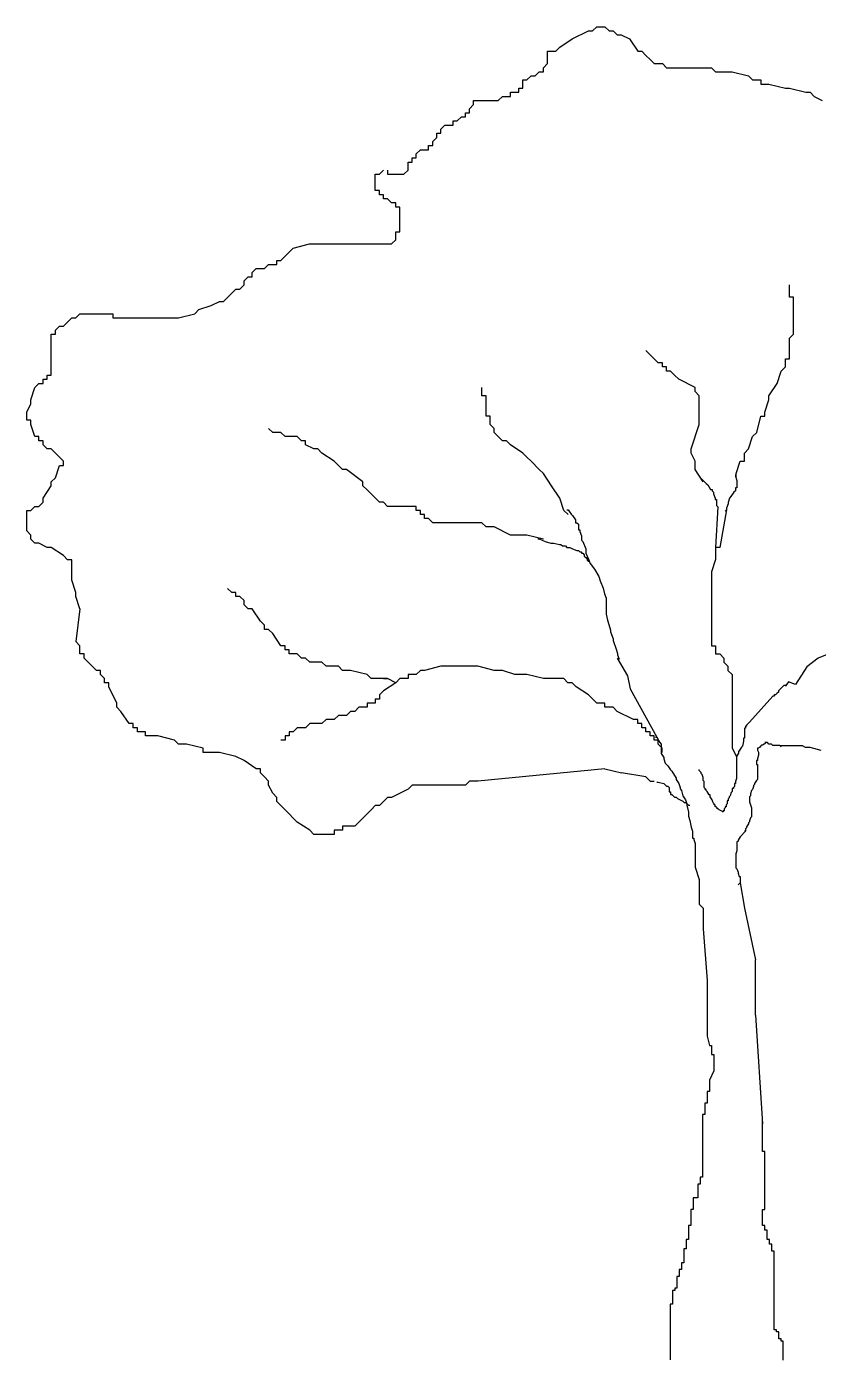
# Model space of a CAD drawing. Extents: x -2.31 to 3.75, y 0 to 4.83.
# Drawn here: x -2.312 to 0.533, y -0.002 to 4.791 of the extents above; entities that cross this region are included whole.
import ezdxf

# ---------------------------------------------------------------- set-up
doc = ezdxf.new("R2010")
doc.units = 0
doc.header["$MEASUREMENT"] = 0
doc.layers.add('P-ARVORE', color=2, linetype='CONTINUOUS')

msp = doc.modelspace()

# ---------------------------------------------------------------- linework, layer by layer
at = {"layer": 'P-ARVORE'}
for p, q in [((-0.3963, 4.7178), (-0.3519, 4.7472)), ((-0.3519, 4.7472), (-0.2932, 4.7766)), ((-0.2932, 4.7766), (-0.2784, 4.7766)), ((-0.2784, 4.7766), (-0.2636, 4.7914)), ((-0.2636, 4.7914), (-0.234, 4.7914)), ((-0.234, 4.7914), (-0.2192, 4.7766)), ((-0.2192, 4.7766), (-0.2044, 4.7766)), ((-0.2044, 4.7766), (-0.19, 4.762)), ((-0.19, 4.762), (-0.1752, 4.762)), ((-0.1752, 4.762), (-0.1456, 4.7472)), ((-0.1456, 4.7472), (-0.1161, 4.703)), ((-0.4403, 4.6588), (-0.4403, 4.703)), ((-0.4403, 4.703), (-0.4107, 4.703)), ((-0.4107, 4.703), (-0.3963, 4.7178)), ((-0.1161, 4.703), (-0.1013, 4.703)), ((-0.1013, 4.703), (-0.0868, 4.6882)), ((-0.4551, 4.6439), (-0.4403, 4.6588)), ((-0.0868, 4.6882), (-0.0721, 4.6736)), ((-0.0721, 4.6736), (-0.0573, 4.6588)), ((-0.0573, 4.6588), (-0.0277, 4.6588)), ((-0.0277, 4.6588), (-0.0129, 4.6439)), ((-0.5143, 4.6), (-0.4995, 4.6145)), ((-0.4995, 4.6145), (-0.4847, 4.6145)), ((-0.4847, 4.6145), (-0.4699, 4.6294)), ((-0.4699, 4.6294), (-0.4551, 4.6294)), ((-0.4551, 4.6294), (-0.4551, 4.6439)), ((-0.0129, 4.6439), (0.149, 4.6439)), ((0.149, 4.6439), (0.1638, 4.6294)), ((0.1638, 4.6294), (0.2226, 4.6294)), ((0.2226, 4.6294), (0.2818, 4.6145)), ((0.2818, 4.6145), (0.2966, 4.6)), ((-0.573, 4.5409), (-0.573, 4.5558)), ((-0.573, 4.5558), (-0.5435, 4.5558)), ((-0.5435, 4.5558), (-0.5435, 4.5703)), ((-0.5435, 4.5703), (-0.5287, 4.5703)), ((-0.5287, 4.5703), (-0.5287, 4.6)), ((-0.5287, 4.6), (-0.5143, 4.6)), ((0.2966, 4.6), (0.3258, 4.6)), ((0.3258, 4.6), (0.3258, 4.5851)), ((0.3258, 4.5851), (0.3554, 4.5851)), ((0.3554, 4.5851), (0.4145, 4.5703)), ((0.4145, 4.5703), (0.4289, 4.5703)), ((0.4289, 4.5703), (0.4881, 4.5558)), ((0.4881, 4.5558), (0.5029, 4.5558)), ((0.5029, 4.5558), (0.5177, 4.5409)), ((-0.7206, 4.4967), (-0.7058, 4.5115)), ((-0.7058, 4.5115), (-0.7058, 4.5261)), ((-0.7058, 4.5261), (-0.6174, 4.5261)), ((-0.6174, 4.5261), (-0.6026, 4.5409)), ((-0.6026, 4.5409), (-0.573, 4.5409)), ((0.5177, 4.5409), (0.5469, 4.5261)), ((-0.7646, 4.4525), (-0.7498, 4.4673)), ((-0.7498, 4.4673), (-0.735, 4.4673)), ((-0.735, 4.4673), (-0.735, 4.4819)), ((-0.735, 4.4819), (-0.7206, 4.4819)), ((-0.7206, 4.4819), (-0.7206, 4.4967)), ((-0.8237, 4.4231), (-0.8089, 4.4376)), ((-0.8237, 4.4083), (-0.8237, 4.4231)), ((-0.8089, 4.4376), (-0.7794, 4.4376)), ((-0.7794, 4.4376), (-0.7794, 4.4525)), ((-0.7794, 4.4525), (-0.7646, 4.4525)), ((-0.8677, 4.3492), (-0.8677, 4.364)), ((-0.8677, 4.364), (-0.8529, 4.364)), ((-0.8529, 4.3789), (-0.8381, 4.3934)), ((-0.8529, 4.364), (-0.8529, 4.3789)), ((-0.8381, 4.3934), (-0.8381, 4.4083)), ((-0.8381, 4.4083), (-0.8237, 4.4083)), ((-0.9269, 4.305), (-0.9269, 4.3198)), ((-0.9269, 4.3198), (-0.9121, 4.3198)), ((-0.9121, 4.3346), (-0.8973, 4.3492)), ((-0.9121, 4.3198), (-0.9121, 4.3346)), ((-0.8973, 4.3492), (-0.8677, 4.3492)), ((-1.0445, 4.261), (-1.03, 4.2756)), ((-1.0153, 4.2756), (-1.0153, 4.261)), ((-0.9561, 4.261), (-0.9413, 4.2756)), ((-0.9413, 4.2756), (-0.9413, 4.305)), ((-0.9413, 4.305), (-0.9269, 4.305)), ((-1.0592, 4.202), (-1.0592, 4.261)), ((-1.0592, 4.261), (-1.0445, 4.261)), ((-1.0153, 4.261), (-0.9561, 4.261)), ((-1.0445, 4.202), (-1.0592, 4.202)), ((-1.0445, 4.1871), (-1.0445, 4.202)), ((-1.03, 4.1871), (-1.0445, 4.1871)), ((-1.03, 4.1726), (-1.03, 4.1871)), ((-1.0153, 4.1726), (-1.03, 4.1726)), ((-1.0005, 4.1578), (-1.0153, 4.1726)), ((-0.9857, 4.1578), (-1.0005, 4.1578)), ((-0.9857, 4.1429), (-0.9857, 4.1578)), ((-0.9709, 4.1429), (-0.9857, 4.1429)), ((-0.9709, 4.0545), (-0.9709, 4.1429)), ((-0.9857, 4.0251), (-0.9857, 4.0545)), ((-0.9857, 4.0545), (-0.9709, 4.0545)), ((-1.3539, 3.9957), (-1.3983, 3.9515)), ((-1.3539, 3.9957), (-1.2951, 4.0103)), ((-1.2951, 4.0103), (-1.0005, 4.0103)), ((-1.0005, 4.0103), (-0.9857, 4.0251)), ((-1.4571, 3.9218), (-1.4427, 3.9366)), ((-1.4427, 3.9366), (-1.4131, 3.9366)), ((-1.4131, 3.9366), (-1.4131, 3.9515)), ((-1.4131, 3.9515), (-1.3983, 3.9515)), ((-1.531, 3.8779), (-1.5162, 3.8924)), ((-1.5162, 3.8924), (-1.5015, 3.8924)), ((-1.5015, 3.9073), (-1.4867, 3.9218)), ((-1.5015, 3.8924), (-1.5015, 3.9073)), ((-1.4867, 3.9218), (-1.4571, 3.9218)), ((-1.575, 3.8336), (-1.5602, 3.8482)), ((-1.5602, 3.8482), (-1.5458, 3.8482)), ((-1.5458, 3.8482), (-1.531, 3.863)), ((-1.531, 3.863), (-1.531, 3.8779)), ((0.4289, 3.8188), (0.4289, 3.863)), ((-1.693, 3.7746), (-1.649, 3.7894)), ((-1.649, 3.7894), (-1.6194, 3.804)), ((-1.6194, 3.804), (-1.6046, 3.804)), ((-1.6046, 3.804), (-1.575, 3.8336)), ((0.4437, 3.8188), (0.4289, 3.8188)), ((0.4437, 3.6861), (0.4437, 3.8188)), ((-2.1795, 3.7155), (-2.15, 3.7452)), ((-2.15, 3.7452), (-2.1352, 3.7452)), ((-2.1352, 3.7452), (-2.1204, 3.7598)), ((-2.1204, 3.7598), (-2.0024, 3.7598)), ((-2.0024, 3.7598), (-2.0024, 3.7452)), ((-2.0024, 3.7452), (-1.7665, 3.7452)), ((-1.7665, 3.7452), (-1.7078, 3.7598)), ((-1.7078, 3.7598), (-1.693, 3.7746)), ((-2.2088, 3.701), (-2.194, 3.7155)), ((-2.2088, 3.6861), (-2.2088, 3.701)), ((-2.194, 3.7155), (-2.1795, 3.7155)), ((-2.2235, 3.5389), (-2.2235, 3.6861)), ((-2.2235, 3.6861), (-2.2088, 3.6861)), ((0.4289, 3.6713), (0.4437, 3.6861)), ((0.4289, 3.5977), (0.4289, 3.6713)), ((-0.0721, 3.6125), (-0.0868, 3.6271)), ((-0.0425, 3.5829), (-0.0721, 3.6125)), ((0.4145, 3.5683), (0.4145, 3.5977)), ((0.4145, 3.5977), (0.4289, 3.5977)), ((-0.0277, 3.5829), (-0.0425, 3.5829)), ((-0.0277, 3.5683), (-0.0277, 3.5829)), ((-0.0129, 3.5683), (-0.0277, 3.5683)), ((-0.0129, 3.5535), (-0.0129, 3.5683)), ((0.0019, 3.5535), (-0.0129, 3.5535)), ((0.0163, 3.5389), (0.0019, 3.5535)), ((0.3849, 3.5092), (0.3997, 3.5535)), ((0.3997, 3.5535), (0.4145, 3.5683)), ((-2.2827, 3.4947), (-2.2679, 3.5092)), ((-2.2679, 3.5092), (-2.2531, 3.5092)), ((-2.2531, 3.5092), (-2.2531, 3.5241)), ((-2.2531, 3.5241), (-2.2383, 3.5241)), ((-2.2383, 3.5241), (-2.2383, 3.5389)), ((-2.2383, 3.5389), (-2.2235, 3.5389)), ((0.0311, 3.5241), (0.0163, 3.5389)), ((0.0903, 3.4947), (0.0311, 3.5241)), ((0.3554, 3.465), (0.3849, 3.5092)), ((-2.2971, 3.4505), (-2.2827, 3.4947)), ((-0.6762, 3.465), (-0.6762, 3.4947)), ((-0.6614, 3.465), (-0.6762, 3.465)), ((-0.6614, 3.3914), (-0.6614, 3.465)), ((0.0903, 3.4799), (0.0903, 3.4947)), ((0.1051, 3.465), (0.0903, 3.4799)), ((0.1051, 3.362), (0.1051, 3.465)), ((0.3554, 3.4505), (0.3554, 3.465)), ((-2.3119, 3.4062), (-2.2971, 3.4356)), ((-2.3119, 3.3766), (-2.3119, 3.4062)), ((-2.2971, 3.4356), (-2.2971, 3.4505)), ((0.3406, 3.4062), (0.3554, 3.4505)), ((0.3406, 3.3914), (0.3406, 3.4062)), ((-2.2971, 3.3766), (-2.3119, 3.3766)), ((-2.2971, 3.362), (-2.2971, 3.3766)), ((-2.2827, 3.3178), (-2.2971, 3.362)), ((-0.6466, 3.3914), (-0.6614, 3.3914)), ((-0.6466, 3.362), (-0.6466, 3.3914)), ((-0.6318, 3.3472), (-0.6466, 3.362)), ((0.0755, 3.2736), (0.1051, 3.362)), ((0.3114, 3.3324), (0.3258, 3.3914)), ((0.3258, 3.3914), (0.3406, 3.3914)), ((-2.2679, 3.3178), (-2.2827, 3.3178)), ((-2.2679, 3.303), (-2.2679, 3.3178)), ((-1.4279, 3.3324), (-1.4427, 3.3472)), ((-1.3983, 3.3324), (-1.4279, 3.3324)), ((-1.3835, 3.3178), (-1.3983, 3.3324)), ((-1.3395, 3.3178), (-1.3835, 3.3178)), ((-1.3247, 3.303), (-1.3395, 3.3178)), ((-0.6318, 3.3324), (-0.6318, 3.3472)), ((-0.6174, 3.3178), (-0.6318, 3.3324)), ((-0.6026, 3.303), (-0.6174, 3.3178)), ((0.2818, 3.2736), (0.2966, 3.3178)), ((0.2966, 3.3178), (0.3114, 3.3324)), ((-2.2531, 3.303), (-2.2679, 3.303)), ((-2.2531, 3.2881), (-2.2531, 3.303)), ((-2.2383, 3.2736), (-2.2531, 3.2881)), ((-2.2235, 3.2736), (-2.2383, 3.2736)), ((-2.1795, 3.2294), (-2.2235, 3.2736)), ((-1.3099, 3.303), (-1.3247, 3.303)), ((-1.3099, 3.2881), (-1.3099, 3.303)), ((-1.2803, 3.2736), (-1.3099, 3.2881)), ((-1.2656, 3.2736), (-1.2803, 3.2736)), ((-1.2508, 3.2587), (-1.2656, 3.2736)), ((-0.5878, 3.303), (-0.6026, 3.303)), ((-0.573, 3.2881), (-0.5878, 3.303)), ((-0.5287, 3.2587), (-0.573, 3.2881)), ((0.0755, 3.2587), (0.0755, 3.2736)), ((0.267, 3.2587), (0.2818, 3.2736)), ((-2.2088, 3.1703), (-2.194, 3.2145)), ((-2.194, 3.2145), (-2.1795, 3.2145)), ((-2.1795, 3.2145), (-2.1795, 3.2294)), ((-1.2068, 3.2294), (-1.2508, 3.2587)), ((-1.1772, 3.1997), (-1.2068, 3.2294)), ((-0.5143, 3.2439), (-0.5287, 3.2587)), ((-0.4995, 3.2294), (-0.5143, 3.2439)), ((-0.4699, 3.1997), (-0.4995, 3.2294)), ((0.0903, 3.2294), (0.0755, 3.2587)), ((0.0903, 3.1997), (0.0903, 3.2294)), ((0.2374, 3.1851), (0.2522, 3.2294)), ((0.2522, 3.2294), (0.267, 3.2294)), ((0.267, 3.2294), (0.267, 3.2587)), ((-2.2235, 3.1557), (-2.2088, 3.1703)), ((-1.1624, 3.1997), (-1.1772, 3.1997)), ((-1.1036, 3.1557), (-1.1624, 3.1997)), ((-0.4551, 3.1851), (-0.4699, 3.1997)), ((-0.4255, 3.1409), (-0.4551, 3.1851)), ((0.1195, 3.1557), (0.0903, 3.1997)), ((0.1092, 3.1702), (0.1144, 3.165)), ((0.1144, 3.165), (0.1301, 3.1493)), ((0.2345, 3.1807), (0.2345, 3.1754)), ((0.2345, 3.1754), (0.2396, 3.1598)), ((0.2374, 3.1703), (0.2374, 3.1851)), ((-2.2531, 3.0967), (-2.2235, 3.1409)), ((-2.2235, 3.1409), (-2.2235, 3.1557)), ((-1.1036, 3.1409), (-1.1036, 3.1557)), ((-1.0888, 3.1261), (-1.1036, 3.1409)), ((-1.0445, 3.0819), (-1.0888, 3.1261)), ((-0.3963, 3.0967), (-0.4255, 3.1409)), ((0.1301, 3.1493), (0.1352, 3.1441)), ((0.1352, 3.1441), (0.1458, 3.1284)), ((0.1458, 3.1284), (0.151, 3.1284)), ((0.151, 3.1284), (0.151, 3.1232)), ((0.151, 3.1232), (0.1561, 3.118)), ((0.1561, 3.118), (0.1561, 3.1127)), ((0.2293, 3.118), (0.2187, 3.1023)), ((0.2345, 3.1232), (0.2293, 3.118)), ((0.2396, 3.1336), (0.2345, 3.1336)), ((0.2345, 3.1336), (0.2345, 3.1232)), ((0.2396, 3.1598), (0.2396, 3.1336)), ((-2.2679, 3.0673), (-2.2531, 3.0819)), ((-2.2531, 3.0819), (-2.2531, 3.0967)), ((-1.03, 3.0819), (-1.0445, 3.0819)), ((-1.0153, 3.0673), (-1.03, 3.0819)), ((-0.3815, 3.0525), (-0.3963, 3.0967)), ((0.1561, 3.1127), (0.1615, 3.0971)), ((0.1615, 3.0971), (0.1615, 3.0918)), ((0.1615, 3.0918), (0.1667, 3.0918)), ((0.1667, 3.0918), (0.1667, 3.0709)), ((0.1667, 3.0709), (0.1718, 3.0657)), ((0.2084, 3.0761), (0.2033, 3.0605)), ((0.2136, 3.0971), (0.2084, 3.0814)), ((0.2084, 3.0814), (0.2084, 3.0761)), ((0.2187, 3.1023), (0.2136, 3.0971)), ((-2.3119, 2.9789), (-2.3119, 3.0525)), ((-2.3119, 3.0525), (-2.2971, 3.0525)), ((-2.2971, 3.0525), (-2.2827, 3.0673)), ((-2.2827, 3.0673), (-2.2679, 3.0673)), ((-0.9121, 3.0673), (-1.0153, 3.0673)), ((-0.9121, 3.0525), (-0.9121, 3.0673)), ((-0.8973, 3.0525), (-0.9121, 3.0525)), ((-0.8973, 3.0376), (-0.8973, 3.0525)), ((-0.8825, 3.0376), (-0.8973, 3.0376)), ((-0.8825, 3.0231), (-0.8825, 3.0376)), ((-0.8677, 3.0231), (-0.8825, 3.0231)), ((-0.8529, 3.0082), (-0.8677, 3.0231)), ((-0.3667, 3.0376), (-0.3815, 3.0525)), ((-0.3711, 3.0552), (-0.3657, 3.0552)), ((-0.3657, 3.0552), (-0.3554, 3.0398)), ((-0.3554, 3.0398), (-0.3503, 3.0345)), ((-0.3503, 3.0345), (-0.3397, 3.0188)), ((0.1718, 3.0657), (0.1638, 2.9199)), ((0.2033, 3.0552), (0.1785, 2.9199)), ((0.2033, 3.0552), (0.1979, 3.0502)), ((0.2033, 3.0605), (0.2033, 3.0552)), ((-2.2971, 2.964), (-2.3119, 2.9789)), ((-0.6762, 3.0082), (-0.8529, 3.0082)), ((-0.6614, 2.9934), (-0.6762, 3.0082)), ((-0.6318, 2.9934), (-0.6614, 2.9934)), ((-0.573, 2.964), (-0.6318, 2.9934)), ((-0.3397, 3.0188), (-0.3397, 3.0084)), ((-0.3397, 3.0084), (-0.3346, 3.0084)), ((-0.3346, 3.0084), (-0.3294, 3.0032)), ((-0.3294, 3.0032), (-0.3294, 2.9823)), ((-0.3294, 2.9823), (-0.324, 2.9823)), ((-0.324, 2.9823), (-0.324, 2.977)), ((-0.324, 2.977), (-0.3188, 2.9614)), ((-2.2971, 2.9492), (-2.2971, 2.964)), ((-2.2827, 2.9346), (-2.2971, 2.9492)), ((-2.2679, 2.9346), (-2.2827, 2.9346)), ((-2.2383, 2.9198), (-2.2679, 2.9346)), ((-0.5143, 2.964), (-0.573, 2.964)), ((-0.4551, 2.9492), (-0.5143, 2.964)), ((-0.4755, 2.9509), (-0.4701, 2.9509)), ((-0.4701, 2.9509), (-0.4492, 2.9405)), ((-0.4492, 2.9405), (-0.4284, 2.9352)), ((-0.4284, 2.9352), (-0.4181, 2.9352)), ((-0.4181, 2.9352), (-0.3972, 2.93)), ((-0.3972, 2.93), (-0.392, 2.93)), ((-0.392, 2.93), (-0.3866, 2.9248)), ((-0.3866, 2.9248), (-0.3763, 2.9248)), ((-0.3763, 2.9248), (-0.3711, 2.9196)), ((-0.3188, 2.9614), (-0.3188, 2.9457)), ((-0.3188, 2.9457), (-0.3137, 2.9405)), ((-0.3137, 2.9405), (-0.3031, 2.9143)), ((-2.2235, 2.9198), (-2.2383, 2.9198)), ((-2.1795, 2.8904), (-2.2235, 2.9198)), ((-2.1648, 2.8756), (-2.1795, 2.8904)), ((-0.3711, 2.9196), (-0.3606, 2.9196)), ((-0.3606, 2.9196), (-0.3503, 2.9143)), ((-0.3503, 2.9143), (-0.3346, 2.9091)), ((-0.3346, 2.9091), (-0.3294, 2.9091)), ((-0.3294, 2.9091), (-0.324, 2.9039)), ((-0.324, 2.9039), (-0.3188, 2.9039)), ((-0.3188, 2.9039), (-0.3188, 2.8986)), ((-0.3188, 2.8986), (-0.3137, 2.8986)), ((-0.3137, 2.8986), (-0.3083, 2.8934)), ((-0.3083, 2.8934), (-0.3083, 2.8882)), ((-0.3083, 2.8882), (-0.3031, 2.8832)), ((-0.3031, 2.9143), (-0.3031, 2.8986)), ((-0.3031, 2.8986), (-0.2928, 2.8779)), ((-0.3031, 2.8832), (-0.298, 2.8779)), ((-0.298, 2.8779), (-0.298, 2.8727)), ((-0.2928, 2.8779), (-0.2874, 2.8623)), ((0.1785, 2.9199), (0.1638, 2.9199)), ((0.1638, 2.9199), (0.1638, 2.8757)), ((-2.15, 2.8756), (-2.1648, 2.8756)), ((-2.15, 2.802), (-2.15, 2.8756)), ((-0.298, 2.8727), (-0.2928, 2.8727)), ((-0.2928, 2.8727), (-0.2928, 2.8675)), ((-0.2874, 2.8623), (-0.2719, 2.8413)), ((-0.2719, 2.8413), (-0.2562, 2.8152)), ((0.1638, 2.8757), (0.1492, 2.8315)), ((0.1492, 2.8315), (0.1492, 2.5662)), ((-2.1352, 2.7577), (-2.15, 2.802)), ((-0.2562, 2.8152), (-0.2511, 2.7995)), ((-0.2511, 2.7995), (-0.2405, 2.7734)), ((-2.1352, 2.7429), (-2.1352, 2.7577)), ((-2.1204, 2.6987), (-2.1352, 2.7429)), ((-1.5752, 2.7577), (-1.5898, 2.7725)), ((-1.5605, 2.7577), (-1.5752, 2.7577)), ((-1.5605, 2.743), (-1.5605, 2.7577)), ((-1.5455, 2.743), (-1.5605, 2.743)), ((-1.5308, 2.7284), (-1.5455, 2.743)), ((-0.2405, 2.7734), (-0.2353, 2.7525)), ((-0.2353, 2.7525), (-0.2302, 2.7368)), ((-0.2302, 2.7368), (-0.2302, 2.6795)), ((-2.1204, 2.6987), (-2.1351, 2.581)), ((-1.5308, 2.7137), (-1.5308, 2.7284)), ((-1.5161, 2.6989), (-1.5308, 2.7137)), ((-1.5014, 2.6989), (-1.5161, 2.6989)), ((-1.4721, 2.6547), (-1.5014, 2.6989)), ((-1.4571, 2.64), (-1.4721, 2.6547)), ((-1.4571, 2.6252), (-1.4571, 2.64)), ((-0.2302, 2.6795), (-0.2248, 2.6586)), ((-0.2248, 2.6586), (-0.2196, 2.6429)), ((-0.2196, 2.6429), (-0.2145, 2.622)), ((-1.4424, 2.6252), (-1.4571, 2.6252)), ((-1.4277, 2.6105), (-1.4424, 2.6252)), ((-1.3984, 2.5662), (-1.4277, 2.6105)), ((-0.2145, 2.622), (-0.2145, 2.6168)), ((-0.2145, 2.6168), (-0.2039, 2.5907)), ((-0.2039, 2.5907), (-0.2039, 2.5855)), ((-2.1205, 2.5662), (-2.1351, 2.581)), ((-2.1205, 2.5367), (-2.1205, 2.5662)), ((-1.3834, 2.5662), (-1.3984, 2.5662)), ((-1.3834, 2.5515), (-1.3834, 2.5662)), ((-1.3687, 2.5515), (-1.3834, 2.5515)), ((-1.3687, 2.5367), (-1.3687, 2.5515)), ((-0.2039, 2.5855), (-0.1936, 2.5541)), ((-0.1936, 2.5541), (-0.1884, 2.5386)), ((0.1492, 2.5662), (0.1638, 2.5662)), ((0.1638, 2.5662), (0.1638, 2.5367)), ((0.606, 2.5515), (0.5321, 2.5218)), ((-2.1055, 2.5367), (-2.1205, 2.5367)), ((-2.1055, 2.522), (-2.1055, 2.5367)), ((-2.0614, 2.4778), (-2.1055, 2.522)), ((-1.3394, 2.5367), (-1.3687, 2.5367)), ((-1.3247, 2.522), (-1.3394, 2.5367)), ((-1.31, 2.522), (-1.3247, 2.522)), ((-1.295, 2.5073), (-1.31, 2.522)), ((-1.251, 2.5073), (-1.295, 2.5073)), ((-1.2363, 2.4925), (-1.251, 2.5073)), ((-0.1902, 2.5211), (-0.1526, 2.4585)), ((-0.1884, 2.5386), (-0.1884, 2.5334)), ((-0.1884, 2.5334), (-0.183, 2.5177)), ((0.1638, 2.5367), (0.1785, 2.5367)), ((0.1785, 2.5367), (0.1932, 2.522)), ((0.1932, 2.522), (0.1932, 2.5073)), ((0.1932, 2.5073), (0.2079, 2.4925)), ((0.5321, 2.5218), (0.4911, 2.4899)), ((-2.0468, 2.4778), (-2.0614, 2.4778)), ((-2.0468, 2.463), (-2.0468, 2.4778)), ((-2.0321, 2.4483), (-2.0468, 2.463)), ((-2.0321, 2.4335), (-2.0321, 2.4483)), ((-1.1919, 2.4925), (-1.2363, 2.4925)), ((-1.1773, 2.4778), (-1.1919, 2.4925)), ((-1.1479, 2.4778), (-1.1773, 2.4778)), ((-1.0889, 2.463), (-1.1479, 2.4778)), ((-1.0742, 2.4483), (-1.0889, 2.463)), ((-1.0152, 2.4483), (-1.0742, 2.4483)), ((-1.0298, 2.4483), (-1.0152, 2.4483)), ((-0.9858, 2.4335), (-1.0152, 2.4483)), ((-0.9708, 2.4483), (-0.9858, 2.4335)), ((-0.9415, 2.4483), (-0.9708, 2.4483)), ((-0.9121, 2.463), (-0.9415, 2.463)), ((-0.9415, 2.463), (-0.9415, 2.4483)), ((-0.8971, 2.4778), (-0.9121, 2.463)), ((-0.8824, 2.4778), (-0.8971, 2.4778)), ((-0.8234, 2.4925), (-0.8824, 2.4778)), ((-0.691, 2.4925), (-0.8234, 2.4925)), ((-0.6319, 2.4778), (-0.691, 2.4925)), ((-0.6026, 2.4778), (-0.6319, 2.4778)), ((-0.5582, 2.463), (-0.6026, 2.4778)), ((-0.5142, 2.463), (-0.5582, 2.463)), ((-0.4552, 2.4483), (-0.5142, 2.463)), ((-0.3815, 2.4483), (-0.4552, 2.4483)), ((-0.3668, 2.4335), (-0.3815, 2.4483)), ((-0.1526, 2.4585), (-0.1433, 2.4117)), ((0.2079, 2.4925), (0.2079, 2.4778)), ((0.2079, 2.4778), (0.2229, 2.463)), ((0.2229, 2.463), (0.2229, 2.1978)), ((0.4911, 2.4899), (0.4504, 2.4274)), ((-2.0171, 2.4335), (-2.0321, 2.4335)), ((-2.0171, 2.4188), (-2.0171, 2.4335)), ((-1.9877, 2.36), (-2.0171, 2.4188)), ((-1.0298, 2.4042), (-1.0445, 2.3895)), ((-0.9858, 2.4335), (-1.0298, 2.4042)), ((-0.3521, 2.4335), (-0.3668, 2.4335)), ((-0.3371, 2.4188), (-0.3521, 2.4335)), ((-0.2931, 2.3895), (-0.3371, 2.4188)), ((-0.1433, 2.4117), (-0.0472, 2.2375)), ((0.3891, 2.3994), (0.3842, 2.3945)), ((0.4038, 2.419), (0.3891, 2.4042)), ((0.3891, 2.4042), (0.3891, 2.3994)), ((0.4087, 2.4238), (0.4038, 2.419)), ((0.4163, 2.4238), (0.4087, 2.4238)), ((0.4136, 2.4238), (0.4185, 2.4238)), ((0.4254, 2.4367), (0.4163, 2.4238)), ((0.4504, 2.4274), (0.4254, 2.4367)), ((-1.9877, 2.3452), (-1.9877, 2.36)), ((-1.0592, 2.36), (-1.0889, 2.36)), ((-1.0889, 2.36), (-1.0889, 2.3452)), ((-1.0445, 2.3747), (-1.0592, 2.3747)), ((-1.0592, 2.3747), (-1.0592, 2.36)), ((-1.0445, 2.3895), (-1.0445, 2.3747)), ((-0.2637, 2.36), (-0.2931, 2.3895)), ((-0.234, 2.36), (-0.2637, 2.36)), ((-0.234, 2.3452), (-0.234, 2.36)), ((0.3695, 2.3846), (0.2855, 2.292)), ((0.3744, 2.3846), (0.3695, 2.3846)), ((0.3793, 2.3895), (0.3744, 2.3895)), ((0.3744, 2.3895), (0.3744, 2.3846)), ((0.3842, 2.3945), (0.3793, 2.3895)), ((-1.9731, 2.3305), (-1.9877, 2.3452)), ((-1.9434, 2.2863), (-1.9731, 2.3305)), ((-1.2363, 2.301), (-1.251, 2.2863)), ((-1.2066, 2.301), (-1.2363, 2.301)), ((-1.1919, 2.3158), (-1.2066, 2.301)), ((-1.1626, 2.3158), (-1.1919, 2.3158)), ((-1.1479, 2.3305), (-1.1626, 2.3158)), ((-1.1329, 2.3305), (-1.1479, 2.3305)), ((-1.1182, 2.3452), (-1.1329, 2.3305)), ((-1.0889, 2.3452), (-1.1182, 2.3452)), ((-0.2047, 2.3452), (-0.234, 2.3452)), ((-0.19, 2.3305), (-0.2047, 2.3452)), ((-0.131, 2.301), (-0.19, 2.3305)), ((-0.1163, 2.301), (-0.131, 2.301)), ((-0.1163, 2.2863), (-0.1163, 2.301)), ((-1.9287, 2.2863), (-1.9434, 2.2863)), ((-1.9287, 2.2715), (-1.9287, 2.2863)), ((-1.914, 2.2715), (-1.9287, 2.2715)), ((-1.914, 2.2568), (-1.914, 2.2715)), ((-1.8847, 2.2568), (-1.914, 2.2568)), ((-1.8847, 2.242), (-1.8847, 2.2568)), ((-1.354, 2.2568), (-1.3687, 2.2568)), ((-1.3687, 2.2568), (-1.3687, 2.242)), ((-1.3394, 2.2715), (-1.354, 2.2568)), ((-1.31, 2.2715), (-1.3394, 2.2715)), ((-1.295, 2.2863), (-1.31, 2.2715)), ((-1.251, 2.2863), (-1.295, 2.2863)), ((-0.1016, 2.2863), (-0.1163, 2.2863)), ((-0.1016, 2.2715), (-0.1016, 2.2863)), ((-0.0866, 2.2715), (-0.1016, 2.2715)), ((-0.0866, 2.2568), (-0.0866, 2.2715)), ((-0.072, 2.2568), (-0.0866, 2.2568)), ((-0.072, 2.242), (-0.072, 2.2568)), ((0.2708, 2.2702), (0.2672, 2.2702)), ((0.2672, 2.2702), (0.2672, 2.234)), ((0.2744, 2.2775), (0.2708, 2.2775)), ((0.2708, 2.2775), (0.2708, 2.2702)), ((0.2855, 2.292), (0.2744, 2.2812)), ((0.2744, 2.2812), (0.2744, 2.2775)), ((-1.8403, 2.242), (-1.8847, 2.242)), ((-1.7813, 2.2273), (-1.8403, 2.242)), ((-1.7666, 2.2125), (-1.7813, 2.2273)), ((-1.7372, 2.2125), (-1.7666, 2.2125)), ((-1.6782, 2.1978), (-1.7372, 2.2125)), ((-1.3834, 2.2273), (-1.3984, 2.2273)), ((-1.3687, 2.242), (-1.3834, 2.242)), ((-1.3834, 2.242), (-1.3834, 2.2273)), ((-0.0573, 2.242), (-0.072, 2.242)), ((-0.0573, 2.2273), (-0.0573, 2.242)), ((-0.0426, 2.2273), (-0.0573, 2.2273)), ((-0.0521, 2.2375), (-0.0472, 2.2375)), ((-0.0472, 2.2375), (-0.0374, 2.218)), ((-0.0426, 2.2125), (-0.0426, 2.2273)), ((-0.0279, 2.1978), (-0.0426, 2.2125)), ((-0.0374, 2.218), (-0.0325, 2.2131)), ((-0.0325, 2.2131), (-0.0325, 2.1788)), ((0.26, 2.2051), (0.2564, 2.2013)), ((0.2636, 2.2232), (0.26, 2.2051)), ((0.2672, 2.234), (0.2636, 2.234)), ((0.2636, 2.234), (0.2636, 2.2232)), ((0.329, 2.2086), (0.3254, 2.2051)), ((0.3254, 2.2051), (0.3254, 2.2013)), ((0.3326, 2.2086), (0.329, 2.2086)), ((0.3435, 2.2159), (0.3326, 2.2086)), ((0.3497, 2.218), (0.3399, 2.218)), ((0.3546, 2.2131), (0.3497, 2.218)), ((0.3646, 2.2131), (0.3546, 2.2131)), ((0.3695, 2.2082), (0.3646, 2.2131)), ((0.394, 2.2082), (0.3695, 2.2082)), ((0.3989, 2.2034), (0.394, 2.2082)), ((0.3956, 2.2073), (0.4741, 2.2073)), ((0.4741, 2.2073), (0.4851, 2.2018)), ((-1.6782, 2.183), (-1.6782, 2.1978)), ((-1.6192, 2.183), (-1.6782, 2.183)), ((-1.5605, 2.1683), (-1.6192, 2.183)), ((-1.5308, 2.1536), (-1.5605, 2.1683)), ((-0.0325, 2.1788), (-0.0227, 2.1642)), ((-0.0279, 2.183), (-0.0279, 2.1978)), ((-0.0227, 2.1642), (-0.0227, 2.1592)), ((-0.0227, 2.1592), (-0.0178, 2.1446)), ((0.2229, 2.1978), (0.2383, 2.1676)), ((0.2455, 2.1797), (0.2383, 2.1687)), ((0.2383, 2.1687), (0.2383, 2.089)), ((0.2492, 2.1868), (0.2455, 2.1868)), ((0.2455, 2.1868), (0.2455, 2.1797)), ((0.2564, 2.2013), (0.2492, 2.1905)), ((0.2492, 2.1905), (0.2492, 2.1868)), ((0.318, 2.1978), (0.3143, 2.1978)), ((0.3143, 2.1978), (0.3143, 2.1905)), ((0.3143, 2.1905), (0.318, 2.1832)), ((0.318, 2.1724), (0.3143, 2.1614)), ((0.3143, 2.1614), (0.3143, 2.1543)), ((0.3216, 2.2013), (0.318, 2.1978)), ((0.318, 2.1832), (0.318, 2.1724)), ((0.3254, 2.2013), (0.3216, 2.2013)), ((0.4851, 2.2018), (0.5017, 2.2018)), ((0.5017, 2.2018), (0.5412, 2.1905)), ((-1.4868, 2.1241), (-1.5308, 2.1536)), ((-1.4721, 2.1241), (-1.4868, 2.1241)), ((-1.4721, 2.1093), (-1.4721, 2.1241)), ((-1.4571, 2.0946), (-1.4721, 2.1093)), ((-0.234, 2.1241), (-0.691, 2.08)), ((-0.234, 2.1241), (-0.175, 2.1093)), ((-0.0866, 2.0946), (-0.175, 2.1093)), ((-0.0178, 2.1446), (-0.0129, 2.1396)), ((-0.0129, 2.1396), (-0.008, 2.1347)), ((-0.008, 2.1347), (0.0018, 2.12)), ((0.0018, 2.12), (0.0066, 2.1151)), ((0.0066, 2.1151), (0.0213, 2.0907)), ((0.1041, 2.1179), (0.1041, 2.1216)), ((0.1077, 2.1144), (0.1041, 2.1179)), ((0.1113, 2.1106), (0.1077, 2.1144)), ((0.1113, 2.1071), (0.1113, 2.1106)), ((0.3143, 2.1543), (0.3107, 2.1543)), ((0.3107, 2.1543), (0.3107, 2.1397)), ((0.3107, 2.1397), (0.3143, 2.1397)), ((0.3143, 2.1397), (0.3143, 2.0852)), ((-1.4424, 2.08), (-1.4571, 2.0946)), ((-1.4424, 2.0653), (-1.4424, 2.08)), ((-1.4277, 2.0358), (-1.4424, 2.0653)), ((-0.9268, 2.0653), (-0.9415, 2.0505)), ((-0.735, 2.0653), (-0.9268, 2.0653)), ((-0.7203, 2.08), (-0.735, 2.0653)), ((-0.691, 2.08), (-0.7203, 2.08)), ((-0.0866, 2.0946), (-0.072, 2.08)), ((-0.072, 2.08), (-0.0573, 2.08)), ((-0.0472, 2.0759), (-0.0423, 2.0759)), ((-0.0423, 2.0759), (-0.0227, 2.0711)), ((-0.0227, 2.0711), (-0.0178, 2.066)), ((-0.0178, 2.066), (-0.0129, 2.0612)), ((0.0213, 2.0907), (0.0213, 2.0856)), ((0.0213, 2.0856), (0.0311, 2.0711)), ((0.0311, 2.0711), (0.036, 2.0563)), ((0.1149, 2.1034), (0.1113, 2.1071)), ((0.1185, 2.0925), (0.1149, 2.1034)), ((0.1185, 2.0817), (0.1185, 2.0925)), ((0.1221, 2.078), (0.1185, 2.0817)), ((0.1221, 2.0563), (0.1221, 2.078)), ((0.2347, 2.0709), (0.2311, 2.0709)), ((0.2311, 2.0709), (0.2311, 2.0599)), ((0.2383, 2.089), (0.2347, 2.078)), ((0.2347, 2.078), (0.2347, 2.0709)), ((0.3035, 2.0671), (0.2999, 2.0636)), ((0.2999, 2.0636), (0.2999, 2.0599)), ((0.3107, 2.0817), (0.3035, 2.0709)), ((0.3035, 2.0709), (0.3035, 2.0671)), ((0.3143, 2.0852), (0.3107, 2.0817)), ((-1.4131, 2.021), (-1.4277, 2.0358)), ((-1.4131, 2.0063), (-1.4131, 2.021)), ((-1.0152, 2.021), (-1.0445, 1.9915)), ((-1.0005, 2.021), (-1.0152, 2.021)), ((-0.9415, 2.0505), (-1.0005, 2.021)), ((-0.0129, 2.0612), (-0.008, 2.0612)), ((-0.008, 2.0612), (-0.0031, 2.0563)), ((-0.0031, 2.0563), (-0.0031, 2.0416)), ((-0.0031, 2.0416), (0.0018, 2.0416)), ((0.0018, 2.0416), (0.0018, 2.0319)), ((0.0018, 2.0319), (0.0066, 2.0319)), ((0.0066, 2.0319), (0.0115, 2.0268)), ((0.0115, 2.0268), (0.0164, 2.022)), ((0.0164, 2.022), (0.0213, 2.022)), ((0.0213, 2.022), (0.0262, 2.0171)), ((0.0262, 2.0171), (0.0458, 2.0072)), ((0.036, 2.0563), (0.036, 2.0515)), ((0.036, 2.0515), (0.0409, 2.0464)), ((0.0409, 2.0464), (0.0458, 2.0268)), ((0.0458, 2.0268), (0.0559, 2.0123)), ((0.1257, 2.0526), (0.1221, 2.0563)), ((0.1257, 2.049), (0.1257, 2.0526)), ((0.1296, 2.049), (0.1257, 2.049)), ((0.1296, 2.0455), (0.1296, 2.049)), ((0.1332, 2.0418), (0.1296, 2.0455)), ((0.1404, 2.0309), (0.1332, 2.0418)), ((0.144, 2.0309), (0.1404, 2.0309)), ((0.144, 2.0237), (0.144, 2.0309)), ((0.1512, 2.0128), (0.144, 2.0237)), ((0.2128, 2.0201), (0.2092, 2.0164)), ((0.2092, 2.0164), (0.2092, 2.0091)), ((0.2164, 2.0272), (0.2128, 2.0237)), ((0.2128, 2.0237), (0.2128, 2.0201)), ((0.22, 2.0382), (0.2164, 2.0272)), ((0.2236, 2.0418), (0.22, 2.0382)), ((0.2275, 2.0526), (0.2236, 2.0526)), ((0.2236, 2.0526), (0.2236, 2.0418)), ((0.2311, 2.0599), (0.2275, 2.0563)), ((0.2275, 2.0563), (0.2275, 2.0526)), ((0.2891, 2.0272), (0.2855, 2.0237)), ((0.2855, 2.0237), (0.2855, 2.0055)), ((0.2927, 2.0455), (0.2891, 2.0345)), ((0.2891, 2.0345), (0.2891, 2.0272)), ((0.2963, 2.049), (0.2927, 2.0455)), ((0.2999, 2.0599), (0.2963, 2.049)), ((-1.3984, 1.9915), (-1.4131, 2.0063)), ((-1.3834, 1.9768), (-1.3984, 1.9915)), ((-1.3394, 1.9326), (-1.3834, 1.9768)), ((-1.0742, 1.9768), (-1.1329, 1.9178)), ((-1.0592, 1.9915), (-1.0742, 1.9768)), ((-1.0445, 1.9915), (-1.0592, 1.9915)), ((0.0458, 2.0072), (0.0507, 2.0024)), ((0.0507, 2.0024), (0.0559, 2.0024)), ((0.0559, 2.0123), (0.0608, 1.9975)), ((0.0559, 2.0024), (0.0657, 1.9927)), ((0.0608, 1.9975), (0.0608, 1.9927)), ((0.0608, 1.9927), (0.0657, 1.968)), ((0.0657, 1.9927), (0.0706, 1.9927)), ((0.0657, 1.968), (0.0657, 1.9535)), ((0.1548, 2.0018), (0.1512, 2.0128)), ((0.1584, 1.9983), (0.1548, 2.0018)), ((0.1584, 1.9947), (0.1584, 1.9983)), ((0.162, 1.9947), (0.1584, 1.9947)), ((0.162, 1.9874), (0.162, 1.9947)), ((0.1657, 1.9874), (0.162, 1.9874)), ((0.1693, 1.9837), (0.1657, 1.9874)), ((0.1693, 1.9802), (0.1693, 1.9837)), ((0.1729, 1.9802), (0.1693, 1.9802)), ((0.1765, 1.9764), (0.1729, 1.9802)), ((0.1912, 1.9693), (0.1765, 1.9764)), ((0.1912, 1.9693), (0.1876, 1.9693)), ((0.1948, 1.9729), (0.1912, 1.9729)), ((0.1912, 1.9729), (0.1912, 1.9693)), ((0.1984, 1.9837), (0.1948, 1.9802)), ((0.1948, 1.9802), (0.1948, 1.9729)), ((0.202, 1.9874), (0.1984, 1.9874)), ((0.1984, 1.9874), (0.1984, 1.9837)), ((0.2056, 1.9983), (0.202, 1.9947)), ((0.202, 1.9947), (0.202, 1.9874)), ((0.2092, 2.0091), (0.2056, 2.0091)), ((0.2056, 2.0091), (0.2056, 1.9983)), ((0.2855, 2.0055), (0.2891, 1.9947)), ((0.2891, 1.9947), (0.2927, 1.9837)), ((0.2927, 1.9837), (0.2927, 1.951)), ((-1.295, 1.9031), (-1.3394, 1.9326)), ((-1.1329, 1.9178), (-1.1773, 1.9178)), ((-1.1773, 1.9178), (-1.1773, 1.9031)), ((0.0657, 1.9535), (0.0706, 1.9387)), ((0.0706, 1.9387), (0.0755, 1.9143)), ((0.2819, 1.9257), (0.2744, 1.9148)), ((0.2855, 1.9329), (0.2819, 1.9294)), ((0.2819, 1.9294), (0.2819, 1.9257)), ((0.2891, 1.9475), (0.2855, 1.9367)), ((0.2855, 1.9367), (0.2855, 1.9329)), ((0.2927, 1.951), (0.2891, 1.9475)), ((-1.2803, 1.8883), (-1.295, 1.9031)), ((-1.2066, 1.8883), (-1.2803, 1.8883)), ((-1.1773, 1.9031), (-1.2066, 1.9031)), ((-1.2066, 1.9031), (-1.2066, 1.8883)), ((0.0755, 1.9143), (0.0804, 1.8995)), ((0.0804, 1.8995), (0.0804, 1.8749)), ((0.0804, 1.8749), (0.0852, 1.8749)), ((0.0852, 1.8749), (0.0852, 1.87)), ((0.0852, 1.87), (0.0901, 1.8553)), ((0.2518, 1.8791), (0.2442, 1.8675)), ((0.2708, 1.9003), (0.2518, 1.8791)), ((0.2708, 1.9003), (0.2672, 1.9003)), ((0.2744, 1.9113), (0.2708, 1.9076)), ((0.2708, 1.9076), (0.2708, 1.9003)), ((0.2744, 1.9148), (0.2744, 1.9113)), ((0.0901, 1.8553), (0.0901, 1.8456)), ((0.0901, 1.8456), (0.0903, 1.7997)), ((0.2404, 1.8293), (0.2363, 1.8178)), ((0.2442, 1.8639), (0.2404, 1.8601)), ((0.2404, 1.8601), (0.2404, 1.8293)), ((0.2442, 1.8675), (0.2442, 1.8639)), ((0.0903, 1.7997), (0.0903, 1.7703)), ((0.2363, 1.8178), (0.2363, 1.7678)), ((0.0903, 1.7703), (0.1051, 1.7261)), ((0.1051, 1.7261), (0.1051, 1.6376)), ((0.2363, 1.7678), (0.2404, 1.764)), ((0.2404, 1.764), (0.2442, 1.7527)), ((0.2442, 1.7527), (0.2442, 1.7489)), ((0.2442, 1.7489), (0.248, 1.7373)), ((0.248, 1.7373), (0.2518, 1.7373)), ((0.2518, 1.7373), (0.2518, 1.7142)), ((0.2518, 1.7142), (0.2442, 1.7066)), ((0.2518, 1.7142), (0.267, 1.6231)), ((0.1051, 1.6376), (0.1195, 1.6231)), ((0.1195, 1.6231), (0.1195, 1.5492)), ((0.267, 1.6231), (0.3072, 1.4376)), ((0.1195, 1.5492), (0.1327, 1.3627)), ((0.3072, 1.4291), (0.3072, 1.4376)), ((0.3072, 1.4376), (0.3072, 1.4376)), ((0.3072, 1.4209), (0.3072, 1.4291)), ((0.3072, 1.4291), (0.3072, 1.4291)), ((0.3072, 1.4127), (0.3072, 1.4209)), ((0.3072, 1.4209), (0.3072, 1.4209)), ((0.3072, 1.4044), (0.3072, 1.4127)), ((0.3072, 1.4127), (0.3072, 1.4127)), ((0.3072, 1.3959), (0.3072, 1.4044)), ((0.3072, 1.4044), (0.3072, 1.4044)), ((0.3072, 1.3712), (0.3072, 1.3959)), ((0.3072, 1.3959), (0.3072, 1.3959)), ((0.1327, 1.3627), (0.1327, 1.3627)), ((0.1327, 1.3627), (0.1327, 1.3544)), ((0.1327, 1.3544), (0.1327, 1.3544)), ((0.1327, 1.3544), (0.1327, 1.3462)), ((0.1327, 1.3462), (0.1327, 1.3462)), ((0.1327, 1.3462), (0.1327, 1.3212)), ((0.3072, 1.3627), (0.3072, 1.3712)), ((0.3072, 1.3712), (0.3072, 1.3712)), ((0.3072, 1.3544), (0.3072, 1.3627)), ((0.3072, 1.3627), (0.3072, 1.3627)), ((0.3072, 1.3379), (0.3072, 1.3544)), ((0.3072, 1.3544), (0.3072, 1.3544)), ((0.1327, 1.3212), (0.1327, 1.3212)), ((0.1327, 1.3212), (0.1327, 1.3129)), ((0.1327, 1.3129), (0.1327, 1.3129)), ((0.1327, 1.3129), (0.1327, 1.288)), ((0.3072, 1.3294), (0.3072, 1.3379)), ((0.3072, 1.3379), (0.3072, 1.3379)), ((0.3072, 1.3212), (0.3072, 1.3294)), ((0.3072, 1.3294), (0.3072, 1.3294)), ((0.3072, 1.3129), (0.3072, 1.3212)), ((0.3072, 1.3212), (0.3072, 1.3212)), ((0.3072, 1.288), (0.3072, 1.3129)), ((0.3072, 1.3129), (0.3072, 1.3129)), ((0.1327, 1.288), (0.1327, 1.288)), ((0.1327, 1.288), (0.1327, 1.2797)), ((0.1327, 1.2797), (0.1327, 1.2797)), ((0.1327, 1.2797), (0.1327, 1.2715)), ((0.1327, 1.2715), (0.1327, 1.2715)), ((0.1327, 1.2715), (0.1327, 1.2465)), ((0.1327, 1.2465), (0.1327, 1.2465)), ((0.1327, 1.2465), (0.1327, 1.2382)), ((0.3072, 1.2797), (0.3072, 1.288)), ((0.3072, 1.288), (0.3072, 1.288)), ((0.3072, 1.2715), (0.3072, 1.2797)), ((0.3072, 1.2797), (0.3072, 1.2797)), ((0.3072, 1.2465), (0.3072, 1.2715)), ((0.3072, 1.2715), (0.3072, 1.2715)), ((0.3072, 1.2382), (0.3072, 1.2465)), ((0.3072, 1.2465), (0.3072, 1.2465)), ((0.1327, 1.2382), (0.1327, 1.2382)), ((0.1327, 1.2382), (0.1327, 1.2297)), ((0.1327, 1.2297), (0.1327, 1.2297)), ((0.1327, 1.2297), (0.1327, 1.205)), ((0.1327, 1.205), (0.1327, 1.205)), ((0.1327, 1.205), (0.1327, 1.1965)), ((0.3072, 1.2382), (0.3322, 0.8476)), ((0.1327, 1.1965), (0.1327, 1.1965)), ((0.1327, 1.1965), (0.1327, 1.1882)), ((0.1327, 1.1882), (0.1327, 1.1882)), ((0.1327, 1.1882), (0.1327, 1.1632)), ((0.1327, 1.1632), (0.1411, 1.13)), ((0.1411, 1.13), (0.1494, 1.13)), ((0.1494, 1.13), (0.1494, 1.1218)), ((0.1494, 1.1218), (0.1494, 1.1218)), ((0.1494, 1.1218), (0.1494, 1.0968)), ((0.1494, 1.0968), (0.1578, 1.0968)), ((0.1578, 1.0968), (0.1578, 1.0885)), ((0.1578, 1.0885), (0.1578, 1.0885)), ((0.1578, 1.0885), (0.1578, 1.0635)), ((0.1578, 1.0635), (0.1578, 1.0635)), ((0.1578, 1.0635), (0.1578, 1.0385)), ((0.1578, 1.0385), (0.1411, 1.0053)), ((0.1578, 1.0385), (0.1578, 1.0385)), ((0.1411, 0.9638), (0.1327, 0.9638)), ((0.1327, 0.9638), (0.1327, 0.9556)), ((0.1411, 1.0053), (0.1411, 0.9638)), ((0.1327, 0.9224), (0.1244, 0.9224)), ((0.1244, 0.9224), (0.1244, 0.9141)), ((0.1244, 0.9141), (0.1244, 0.9141)), ((0.1244, 0.9141), (0.1244, 0.9056)), ((0.1327, 0.9556), (0.1327, 0.9556)), ((0.1327, 0.9556), (0.1327, 0.9474)), ((0.1327, 0.9474), (0.1327, 0.9474)), ((0.1327, 0.9474), (0.1327, 0.9224)), ((0.1244, 0.8809), (0.1161, 0.8809)), ((0.1161, 0.8809), (0.1161, 0.8724)), ((0.1161, 0.8724), (0.1161, 0.8724)), ((0.1161, 0.8724), (0.1161, 0.8641)), ((0.1161, 0.8641), (0.1161, 0.8641)), ((0.1161, 0.8641), (0.1161, 0.8391)), ((0.1244, 0.9056), (0.1244, 0.9056)), ((0.1244, 0.9056), (0.1244, 0.8809)), ((0.1161, 0.8391), (0.1161, 0.8391)), ((0.1161, 0.8391), (0.1161, 0.8144)), ((0.3322, 0.8476), (0.3322, 0.8559)), ((0.3322, 0.8559), (0.3322, 0.8559)), ((0.3322, 0.8391), (0.3322, 0.8476)), ((0.3322, 0.8476), (0.3322, 0.8476)), ((0.3322, 0.8227), (0.3322, 0.8391)), ((0.3322, 0.8391), (0.3322, 0.8391)), ((0.3322, 0.8144), (0.3322, 0.8227)), ((0.3322, 0.8227), (0.3322, 0.8227)), ((0.1161, 0.8144), (0.1161, 0.8144)), ((0.1161, 0.8144), (0.1161, 0.8059)), ((0.1161, 0.8059), (0.1161, 0.8059)), ((0.1161, 0.8059), (0.1161, 0.7894)), ((0.1161, 0.7894), (0.1161, 0.7894)), ((0.1161, 0.7894), (0.1161, 0.7812)), ((0.1161, 0.7812), (0.1161, 0.7812)), ((0.1161, 0.7812), (0.1161, 0.7562)), ((0.3322, 0.8059), (0.3322, 0.8144)), ((0.3322, 0.8144), (0.3322, 0.8144)), ((0.3322, 0.7977), (0.3322, 0.8059)), ((0.3322, 0.8059), (0.3322, 0.8059)), ((0.3322, 0.7812), (0.3322, 0.7977)), ((0.3322, 0.7977), (0.3322, 0.7977)), ((0.3322, 0.7727), (0.3322, 0.7812)), ((0.3322, 0.7812), (0.3322, 0.7812)), ((0.3322, 0.7479), (0.3322, 0.7727)), ((0.3322, 0.7727), (0.3322, 0.7727)), ((0.1161, 0.7562), (0.1161, 0.7562)), ((0.1161, 0.7562), (0.1161, 0.7479)), ((0.1161, 0.7479), (0.1161, 0.7479)), ((0.1161, 0.7479), (0.1161, 0.7229)), ((0.1161, 0.7229), (0.1161, 0.7229)), ((0.1161, 0.7229), (0.1161, 0.7147)), ((0.3406, 0.7479), (0.3322, 0.7479)), ((0.3406, 0.7394), (0.3406, 0.7479)), ((0.3406, 0.7147), (0.3406, 0.7394)), ((0.3406, 0.7394), (0.3406, 0.7394)), ((0.1161, 0.7147), (0.1161, 0.7147)), ((0.1161, 0.7147), (0.1161, 0.7062)), ((0.1161, 0.7062), (0.1161, 0.7062)), ((0.1161, 0.7062), (0.1161, 0.6815)), ((0.1161, 0.6815), (0.1161, 0.6815)), ((0.1161, 0.6815), (0.1161, 0.6565)), ((0.3406, 0.6815), (0.3406, 0.7147)), ((0.3406, 0.7147), (0.3406, 0.7147)), ((0.3406, 0.673), (0.3406, 0.6815)), ((0.3406, 0.6815), (0.3406, 0.6815)), ((0.3406, 0.6647), (0.3406, 0.673)), ((0.3406, 0.673), (0.3406, 0.673)), ((0.1081, 0.6315), (0.0997, 0.6315)), ((0.0997, 0.6315), (0.0997, 0.6232)), ((0.0997, 0.6232), (0.0997, 0.6232)), ((0.0997, 0.6232), (0.0997, 0.615)), ((0.1161, 0.6565), (0.1081, 0.6565)), ((0.1081, 0.6565), (0.1081, 0.6482)), ((0.1081, 0.6482), (0.1081, 0.6482)), ((0.1081, 0.6482), (0.1081, 0.6315)), ((0.3406, 0.6565), (0.3406, 0.6647)), ((0.3406, 0.6647), (0.3406, 0.6647)), ((0.3406, 0.6397), (0.3406, 0.6565)), ((0.3406, 0.6565), (0.3406, 0.6565)), ((0.3406, 0.6315), (0.3406, 0.6397)), ((0.3406, 0.6397), (0.3406, 0.6397)), ((0.3406, 0.6232), (0.3406, 0.6315)), ((0.3406, 0.6315), (0.3406, 0.6315)), ((0.3406, 0.615), (0.3406, 0.6232)), ((0.3406, 0.6232), (0.3406, 0.6232)), ((0.0997, 0.5818), (0.0831, 0.5818)), ((0.0831, 0.5818), (0.0831, 0.5732)), ((0.0997, 0.615), (0.0997, 0.615)), ((0.0997, 0.615), (0.0997, 0.6065)), ((0.0997, 0.6065), (0.0997, 0.6065)), ((0.0997, 0.6065), (0.0997, 0.5818)), ((0.3406, 0.59), (0.3406, 0.615)), ((0.3406, 0.615), (0.3406, 0.615)), ((0.3406, 0.565), (0.3406, 0.59)), ((0.3406, 0.59), (0.3406, 0.59)), ((0.0831, 0.54), (0.0747, 0.54)), ((0.0747, 0.54), (0.0747, 0.5318)), ((0.0747, 0.5318), (0.0747, 0.5318)), ((0.0747, 0.5318), (0.0747, 0.4821)), ((0.0831, 0.5732), (0.0831, 0.5732)), ((0.0831, 0.5732), (0.0831, 0.5485)), ((0.0831, 0.5485), (0.0831, 0.5485)), ((0.0831, 0.5485), (0.0831, 0.54)), ((0.3322, 0.5235), (0.3322, 0.54)), ((0.3322, 0.54), (0.3406, 0.54)), ((0.3406, 0.5568), (0.3406, 0.565)), ((0.3406, 0.565), (0.3406, 0.565)), ((0.3406, 0.5485), (0.3406, 0.5568)), ((0.3406, 0.5568), (0.3406, 0.5568)), ((0.3406, 0.54), (0.3406, 0.5485)), ((0.3406, 0.5485), (0.3406, 0.5485)), ((0.0747, 0.4821), (0.0664, 0.4821)), ((0.0664, 0.4821), (0.0664, 0.4571)), ((0.3322, 0.5153), (0.3322, 0.5235)), ((0.3322, 0.5235), (0.3322, 0.5235)), ((0.3322, 0.5068), (0.3322, 0.5153)), ((0.3322, 0.5153), (0.3322, 0.5153)), ((0.3322, 0.4985), (0.3322, 0.5068)), ((0.3322, 0.5068), (0.3322, 0.5068)), ((0.3322, 0.4821), (0.3322, 0.4985)), ((0.3322, 0.4985), (0.3322, 0.4985)), ((0.3406, 0.4821), (0.3322, 0.4821)), ((0.3406, 0.4735), (0.3406, 0.4821)), ((0.3406, 0.4821), (0.3406, 0.4821)), ((0.0664, 0.4321), (0.058, 0.4321)), ((0.058, 0.4321), (0.058, 0.4238)), ((0.0664, 0.4571), (0.0664, 0.4571)), ((0.0664, 0.4571), (0.0664, 0.4321)), ((0.3406, 0.4653), (0.3406, 0.4735)), ((0.3406, 0.4735), (0.3406, 0.4735)), ((0.3489, 0.4653), (0.3406, 0.4653)), ((0.3489, 0.4403), (0.3489, 0.4653)), ((0.3489, 0.4321), (0.3489, 0.4403)), ((0.3489, 0.4403), (0.3489, 0.4403)), ((0.3573, 0.4321), (0.3489, 0.4321)), ((0.3489, 0.4321), (0.3489, 0.4321)), ((0.3573, 0.4238), (0.3573, 0.4321)), ((0.3573, 0.4321), (0.3573, 0.4321)), ((0.058, 0.3988), (0.0497, 0.3988)), ((0.0497, 0.3988), (0.0497, 0.3656)), ((0.058, 0.4238), (0.058, 0.4238)), ((0.058, 0.4238), (0.058, 0.3988)), ((0.058, 0.3988), (0.058, 0.3988)), ((0.3573, 0.4153), (0.3573, 0.4238)), ((0.3573, 0.4238), (0.3573, 0.4238)), ((0.3656, 0.4153), (0.3573, 0.4153)), ((0.3656, 0.3906), (0.3656, 0.4153)), ((0.3739, 0.3906), (0.3656, 0.3906)), ((0.3739, 0.3821), (0.3739, 0.3906)), ((0.0497, 0.3488), (0.0413, 0.3488)), ((0.0413, 0.3488), (0.0413, 0.3241)), ((0.0497, 0.3656), (0.0497, 0.3656)), ((0.0497, 0.3656), (0.0497, 0.3574)), ((0.0497, 0.3574), (0.0497, 0.3574)), ((0.0497, 0.3574), (0.0497, 0.3488)), ((0.3739, 0.3738), (0.3739, 0.3821)), ((0.3739, 0.3821), (0.3739, 0.3821)), ((0.3739, 0.3656), (0.3739, 0.3738)), ((0.3739, 0.3738), (0.3739, 0.3738)), ((0.3739, 0.3406), (0.3739, 0.3656)), ((0.3739, 0.3656), (0.3739, 0.3656)), ((0.3739, 0.3324), (0.3739, 0.3406)), ((0.3739, 0.3406), (0.3739, 0.3406)), ((0.033, 0.2991), (0.0247, 0.2991)), ((0.0247, 0.2991), (0.0247, 0.2576)), ((0.0413, 0.3241), (0.033, 0.3241)), ((0.033, 0.3241), (0.033, 0.2991)), ((0.033, 0.2991), (0.033, 0.2991)), ((0.3739, 0.3241), (0.3739, 0.3324)), ((0.3739, 0.3324), (0.3739, 0.3324)), ((0.3739, 0.3156), (0.3739, 0.3241)), ((0.3739, 0.3241), (0.3739, 0.3241)), ((0.3739, 0.2909), (0.3739, 0.3156)), ((0.3739, 0.3156), (0.3739, 0.3156)), ((0.3739, 0.2824), (0.3739, 0.2909)), ((0.3739, 0.2909), (0.3739, 0.2909)), ((0.0167, 0.2491), (0.0083, 0.2491)), ((0.0083, 0.2491), (0.0083, 0.2244)), ((0.0247, 0.2576), (0.0167, 0.2576)), ((0.0167, 0.2576), (0.0167, 0.2491)), ((0.3739, 0.2741), (0.3739, 0.2824)), ((0.3739, 0.2824), (0.3739, 0.2824)), ((0.3739, 0.2659), (0.3739, 0.2741)), ((0.3739, 0.2741), (0.3739, 0.2741)), ((0.3739, 0.2491), (0.3739, 0.2659)), ((0.3739, 0.2659), (0.3739, 0.2659)), ((0.3739, 0.2409), (0.3739, 0.2491)), ((0.3739, 0.2491), (0.3739, 0.2491)), ((0.3739, 0.2326), (0.3739, 0.2409)), ((0.3739, 0.2409), (0.3739, 0.2409)), ((0.0083, 0.1994), (0, 0.1994)), ((0, 0.1994), (0, 0.1744)), ((0.0083, 0.2244), (0.0083, 0.2244)), ((0.0083, 0.2244), (0.0083, 0.1994)), ((0.3739, 0.2244), (0.3739, 0.2326)), ((0.3739, 0.2326), (0.3739, 0.2326)), ((0.3739, 0.2077), (0.3739, 0.2244)), ((0.3739, 0.2244), (0.3739, 0.2244)), ((0.3739, 0.1827), (0.3739, 0.2077)), ((0.3739, 0.2077), (0.3739, 0.2077)), ((0, 0.1744), (0, 0.1744)), ((0, 0.1744), (0, 0.1494)), ((0, 0.1494), (0, 0.1494)), ((0, 0.1494), (0, 0.1247)), ((0.3739, 0.1744), (0.3739, 0.1827)), ((0.3739, 0.1827), (0.3739, 0.1827)), ((0.3739, 0.1662), (0.3739, 0.1744)), ((0.3739, 0.1744), (0.3739, 0.1744)), ((0.3739, 0.1412), (0.3739, 0.1662)), ((0.3739, 0.1662), (0.3739, 0.1662)), ((0, 0.1247), (0, 0.1247)), ((0, 0.1247), (0, 0.0997)), ((0, 0.0997), (0, 0.0997)), ((0, 0.0997), (0, 0.0915)), ((0.3739, 0.1329), (0.3739, 0.1412)), ((0.3739, 0.1412), (0.3739, 0.1412)), ((0.3739, 0.1247), (0.3739, 0.1329)), ((0.3739, 0.1329), (0.3739, 0.1329)), ((0.3739, 0.1162), (0.3739, 0.1247)), ((0.3739, 0.1247), (0.3739, 0.1247)), ((0.3739, 0.1079), (0.3739, 0.1162)), ((0.3739, 0.1162), (0.3739, 0.1162)), ((0.3823, 0.1079), (0.3739, 0.1079)), ((0.3739, 0.1079), (0.3739, 0.1079)), ((0.3823, 0.0997), (0.3823, 0.1079)), ((0.3823, 0.1079), (0.3823, 0.1079)), ((0.3906, 0.0997), (0.3823, 0.0997)), ((0.3823, 0.0997), (0.3823, 0.0997)), ((0.3906, 0.0915), (0.3906, 0.0997)), ((0.3906, 0.0997), (0.3906, 0.0997)), ((0, 0.0915), (0, 0.0915)), ((0, 0.0915), (0, 0.083)), ((0, 0.083), (0, 0.083)), ((0, 0.083), (0, 0.0582)), ((0, 0.0582), (0, 0.0582)), ((0, 0.0582), (0, 0.0497)), ((0, 0.0497), (0, 0.0497)), ((0, 0.0497), (0, 0.0415)), ((0.3906, 0.083), (0.3906, 0.0915)), ((0.3906, 0.0915), (0.3906, 0.0915)), ((0.3906, 0.0747), (0.3906, 0.083)), ((0.3906, 0.083), (0.3906, 0.083)), ((0.3986, 0.0747), (0.3906, 0.0747)), ((0.3906, 0.0747), (0.3906, 0.0747)), ((0.3986, 0.0665), (0.3986, 0.0747)), ((0.4069, 0.0665), (0.3986, 0.0665)), ((0.4069, 0.0582), (0.4069, 0.0665)), ((0.4069, 0.0665), (0.4069, 0.0665)), ((0.4069, -0.0022), (0.4069, 0.0582)), ((0.4069, 0.0582), (0.4069, 0.0582)), ((0.4069, 0.0497), (0.4069, 0.0497)), ((0, 0.0415), (0, 0.0415)), ((0, 0.0415), (0, 0.0332)), ((0, 0.0332), (0, 0.0332)), ((0, 0.0332), (0, 0.0082)), ((0, 0.0082), (0, 0.0082)), ((0, 0.0082), (0, 0)), ((0, 0), (0, 0)), ((0.4069, 0), (0.4069, 0))]:
    msp.add_line(p, q, dxfattribs=at)

doc.saveas('drawing.dxf')
